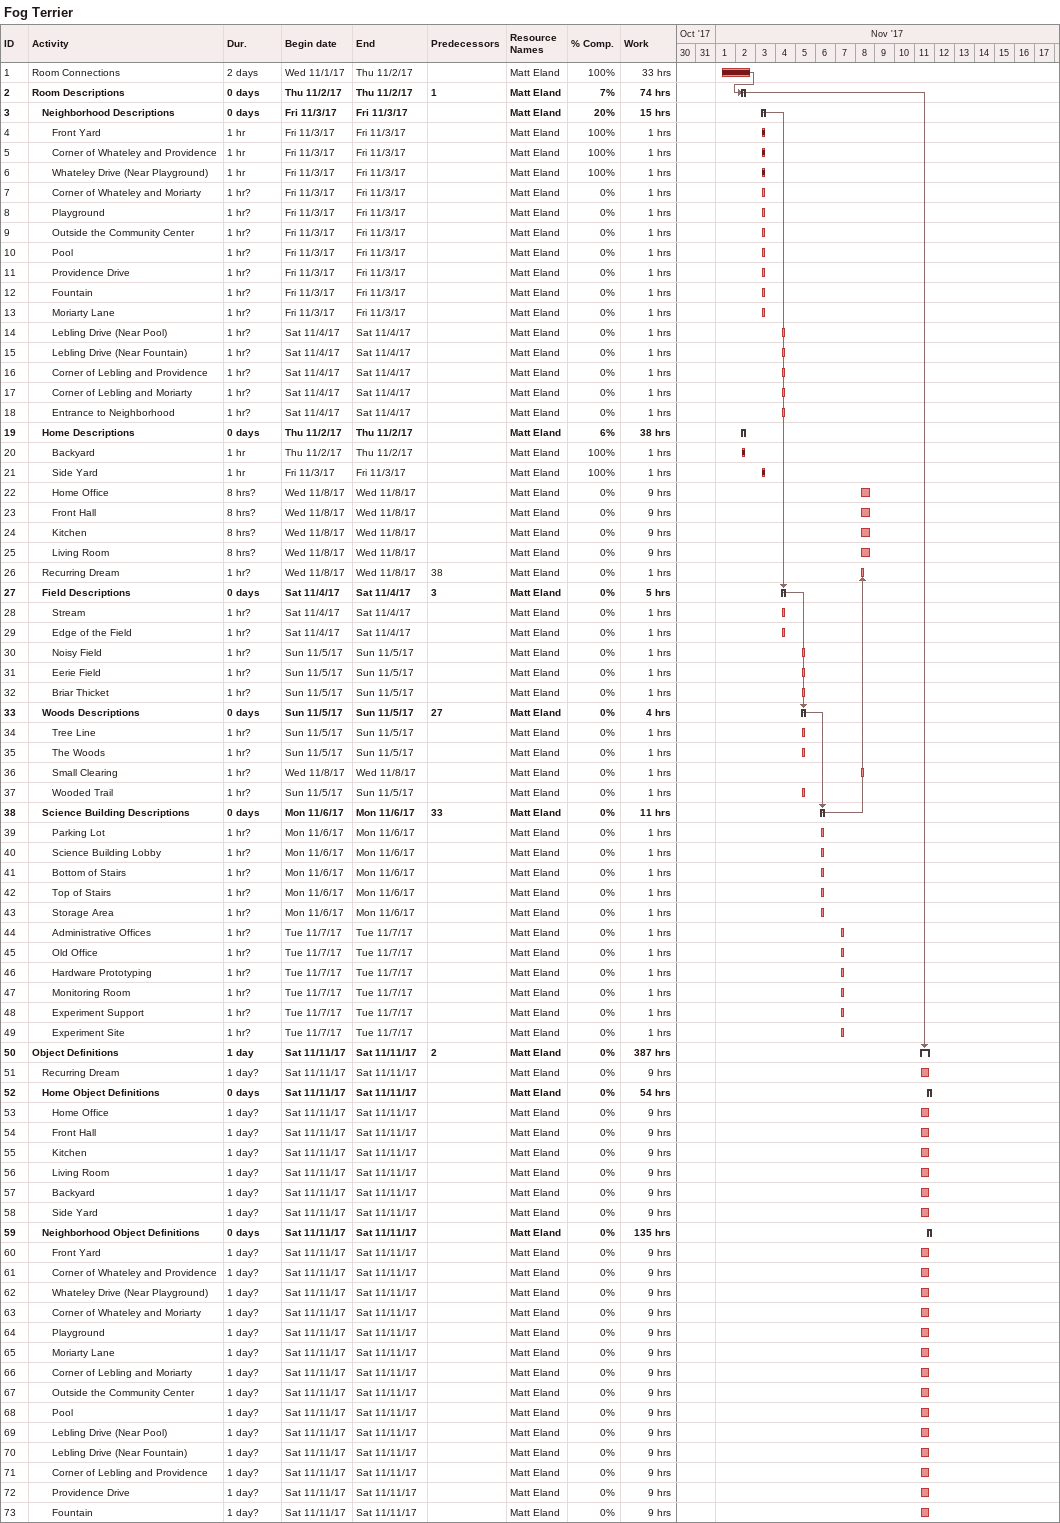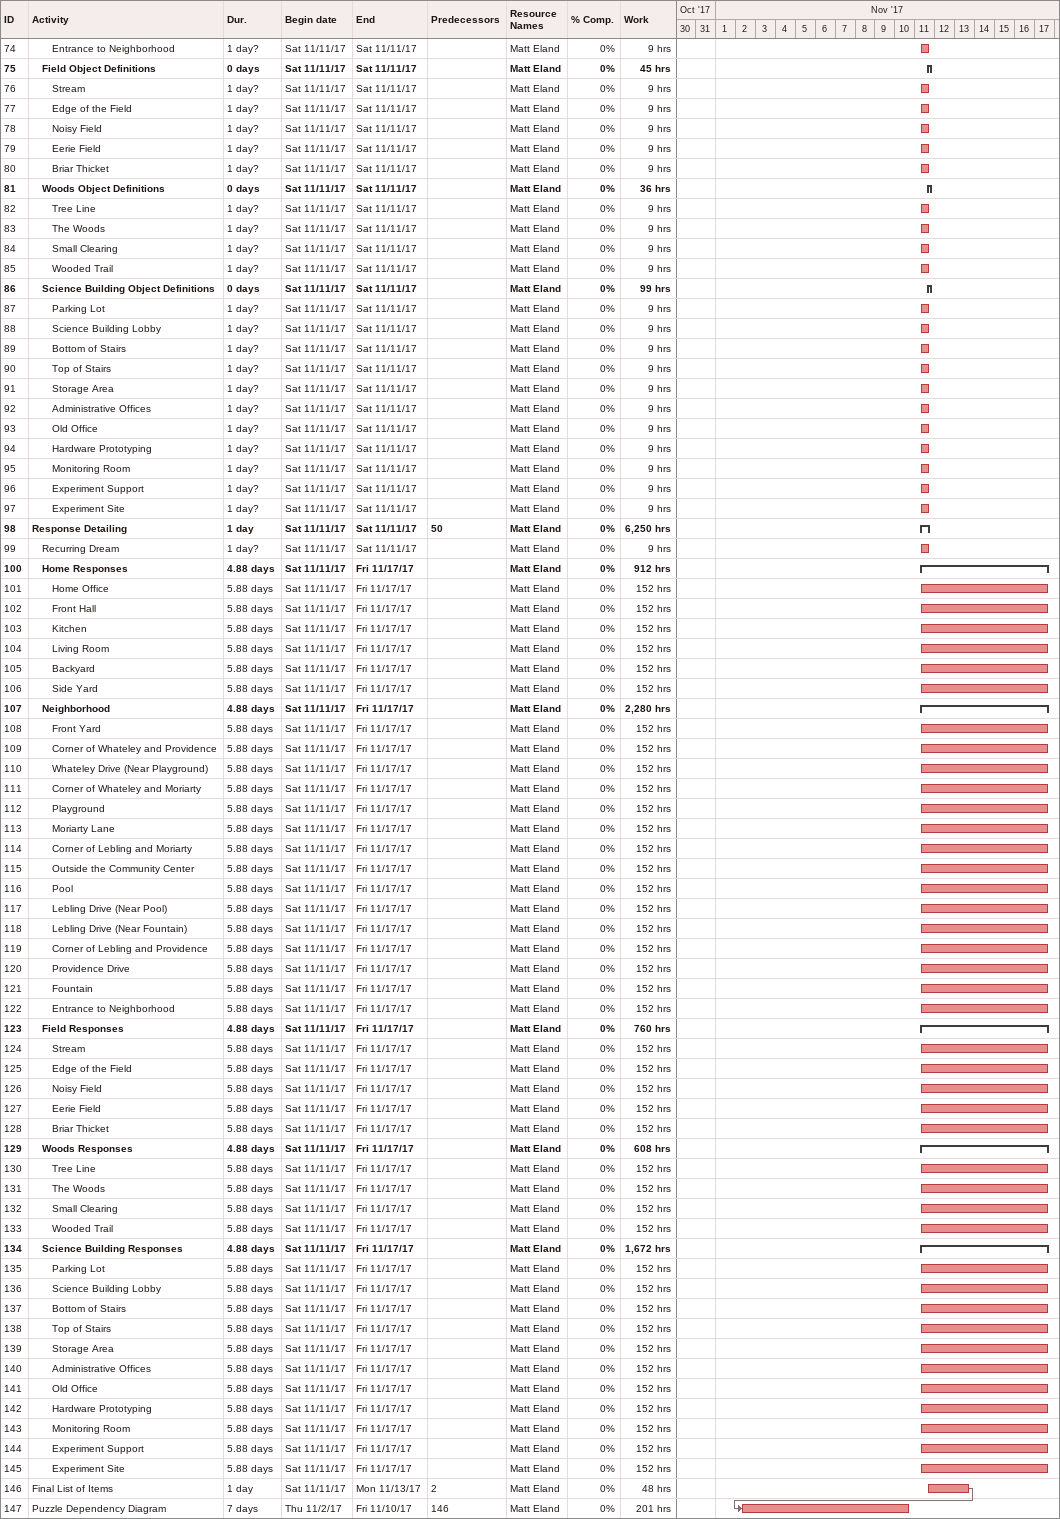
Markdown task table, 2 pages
Fog Terrier

| ID | Level | Task | Duration | Start | Finish | Predecessors | Resources | % complete | Work (h) |
|---|---|---|---|---|---|---|---|---|---|
| 1 | 1 | Room Connections | 2d | 2017-11-01 | 2017-11-02 |  | Matt Eland | 100 | 33 |
| 2 | 1 | **Room Descriptions** | 0d | 2017-11-02 | 2017-11-02 | 1 | Matt Eland | 7 | 74 |
| 3 | 2 | **Neighborhood Descriptions** | 0d | 2017-11-03 | 2017-11-03 |  | Matt Eland | 20 | 15 |
| 4 | 3 | Front Yard | 1h | 2017-11-03 | 2017-11-03 |  | Matt Eland | 100 | 1 |
| 5 | 3 | Corner of Whateley and Providence | 1h | 2017-11-03 | 2017-11-03 |  | Matt Eland | 100 | 1 |
| 6 | 3 | Whateley Drive (Near Playground) | 1h | 2017-11-03 | 2017-11-03 |  | Matt Eland | 100 | 1 |
| 7 | 3 | Corner of Whateley and Moriarty | 1h? | 2017-11-03 | 2017-11-03 |  | Matt Eland | 0 | 1 |
| 8 | 3 | Playground | 1h? | 2017-11-03 | 2017-11-03 |  | Matt Eland | 0 | 1 |
| 9 | 3 | Outside the Community Center | 1h? | 2017-11-03 | 2017-11-03 |  | Matt Eland | 0 | 1 |
| 10 | 3 | Pool | 1h? | 2017-11-03 | 2017-11-03 |  | Matt Eland | 0 | 1 |
| 11 | 3 | Providence Drive | 1h? | 2017-11-03 | 2017-11-03 |  | Matt Eland | 0 | 1 |
| 12 | 3 | Fountain | 1h? | 2017-11-03 | 2017-11-03 |  | Matt Eland | 0 | 1 |
| 13 | 3 | Moriarty Lane | 1h? | 2017-11-03 | 2017-11-03 |  | Matt Eland | 0 | 1 |
| 14 | 3 | Lebling Drive (Near Pool) | 1h? | 2017-11-04 | 2017-11-04 |  | Matt Eland | 0 | 1 |
| 15 | 3 | Lebling Drive (Near Fountain) | 1h? | 2017-11-04 | 2017-11-04 |  | Matt Eland | 0 | 1 |
| 16 | 3 | Corner of Lebling and Providence | 1h? | 2017-11-04 | 2017-11-04 |  | Matt Eland | 0 | 1 |
| 17 | 3 | Corner of Lebling and Moriarty | 1h? | 2017-11-04 | 2017-11-04 |  | Matt Eland | 0 | 1 |
| 18 | 3 | Entrance to Neighborhood | 1h? | 2017-11-04 | 2017-11-04 |  | Matt Eland | 0 | 1 |
| 19 | 2 | **Home Descriptions** | 0d | 2017-11-02 | 2017-11-02 |  | Matt Eland | 6 | 38 |
| 20 | 3 | Backyard | 1h | 2017-11-02 | 2017-11-02 |  | Matt Eland | 100 | 1 |
| 21 | 3 | Side Yard | 1h | 2017-11-03 | 2017-11-03 |  | Matt Eland | 100 | 1 |
| 22 | 3 | Home Office | 8h? | 2017-11-08 | 2017-11-08 |  | Matt Eland | 0 | 9 |
| 23 | 3 | Front Hall | 8h? | 2017-11-08 | 2017-11-08 |  | Matt Eland | 0 | 9 |
| 24 | 3 | Kitchen | 8h? | 2017-11-08 | 2017-11-08 |  | Matt Eland | 0 | 9 |
| 25 | 3 | Living Room | 8h? | 2017-11-08 | 2017-11-08 |  | Matt Eland | 0 | 9 |
| 26 | 2 | Recurring Dream | 1h? | 2017-11-08 | 2017-11-08 | 38 | Matt Eland | 0 | 1 |
| 27 | 2 | **Field Descriptions** | 0d | 2017-11-04 | 2017-11-04 | 3 | Matt Eland | 0 | 5 |
| 28 | 3 | Stream | 1h? | 2017-11-04 | 2017-11-04 |  | Matt Eland | 0 | 1 |
| 29 | 3 | Edge of the Field | 1h? | 2017-11-04 | 2017-11-04 |  | Matt Eland | 0 | 1 |
| 30 | 3 | Noisy Field | 1h? | 2017-11-05 | 2017-11-05 |  | Matt Eland | 0 | 1 |
| 31 | 3 | Eerie Field | 1h? | 2017-11-05 | 2017-11-05 |  | Matt Eland | 0 | 1 |
| 32 | 3 | Briar Thicket | 1h? | 2017-11-05 | 2017-11-05 |  | Matt Eland | 0 | 1 |
| 33 | 2 | **Woods Descriptions** | 0d | 2017-11-05 | 2017-11-05 | 27 | Matt Eland | 0 | 4 |
| 34 | 3 | Tree Line | 1h? | 2017-11-05 | 2017-11-05 |  | Matt Eland | 0 | 1 |
| 35 | 3 | The Woods | 1h? | 2017-11-05 | 2017-11-05 |  | Matt Eland | 0 | 1 |
| 36 | 3 | Small Clearing | 1h? | 2017-11-08 | 2017-11-08 |  | Matt Eland | 0 | 1 |
| 37 | 3 | Wooded Trail | 1h? | 2017-11-05 | 2017-11-05 |  | Matt Eland | 0 | 1 |
| 38 | 2 | **Science Building Descriptions** | 0d | 2017-11-06 | 2017-11-06 | 33 | Matt Eland | 0 | 11 |
| 39 | 3 | Parking Lot | 1h? | 2017-11-06 | 2017-11-06 |  | Matt Eland | 0 | 1 |
| 40 | 3 | Science Building Lobby | 1h? | 2017-11-06 | 2017-11-06 |  | Matt Eland | 0 | 1 |
| 41 | 3 | Bottom of Stairs | 1h? | 2017-11-06 | 2017-11-06 |  | Matt Eland | 0 | 1 |
| 42 | 3 | Top of Stairs | 1h? | 2017-11-06 | 2017-11-06 |  | Matt Eland | 0 | 1 |
| 43 | 3 | Storage Area | 1h? | 2017-11-06 | 2017-11-06 |  | Matt Eland | 0 | 1 |
| 44 | 3 | Administrative Offices | 1h? | 2017-11-07 | 2017-11-07 |  | Matt Eland | 0 | 1 |
| 45 | 3 | Old Office | 1h? | 2017-11-07 | 2017-11-07 |  | Matt Eland | 0 | 1 |
| 46 | 3 | Hardware Prototyping | 1h? | 2017-11-07 | 2017-11-07 |  | Matt Eland | 0 | 1 |
| 47 | 3 | Monitoring Room | 1h? | 2017-11-07 | 2017-11-07 |  | Matt Eland | 0 | 1 |
| 48 | 3 | Experiment Support | 1h? | 2017-11-07 | 2017-11-07 |  | Matt Eland | 0 | 1 |
| 49 | 3 | Experiment Site | 1h? | 2017-11-07 | 2017-11-07 |  | Matt Eland | 0 | 1 |
| 50 | 1 | **Object Definitions** | 1d | 2017-11-11 | 2017-11-11 | 2 | Matt Eland | 0 | 387 |
| 51 | 2 | Recurring Dream | 1d? | 2017-11-11 | 2017-11-11 |  | Matt Eland | 0 | 9 |
| 52 | 2 | **Home Object Definitions** | 0d | 2017-11-11 | 2017-11-11 |  | Matt Eland | 0 | 54 |
| 53 | 3 | Home Office | 1d? | 2017-11-11 | 2017-11-11 |  | Matt Eland | 0 | 9 |
| 54 | 3 | Front Hall | 1d? | 2017-11-11 | 2017-11-11 |  | Matt Eland | 0 | 9 |
| 55 | 3 | Kitchen | 1d? | 2017-11-11 | 2017-11-11 |  | Matt Eland | 0 | 9 |
| 56 | 3 | Living Room | 1d? | 2017-11-11 | 2017-11-11 |  | Matt Eland | 0 | 9 |
| 57 | 3 | Backyard | 1d? | 2017-11-11 | 2017-11-11 |  | Matt Eland | 0 | 9 |
| 58 | 3 | Side Yard | 1d? | 2017-11-11 | 2017-11-11 |  | Matt Eland | 0 | 9 |
| 59 | 2 | **Neighborhood Object Definitions** | 0d | 2017-11-11 | 2017-11-11 |  | Matt Eland | 0 | 135 |
| 60 | 3 | Front Yard | 1d? | 2017-11-11 | 2017-11-11 |  | Matt Eland | 0 | 9 |
| 61 | 3 | Corner of Whateley and Providence | 1d? | 2017-11-11 | 2017-11-11 |  | Matt Eland | 0 | 9 |
| 62 | 3 | Whateley Drive (Near Playground) | 1d? | 2017-11-11 | 2017-11-11 |  | Matt Eland | 0 | 9 |
| 63 | 3 | Corner of Whateley and Moriarty | 1d? | 2017-11-11 | 2017-11-11 |  | Matt Eland | 0 | 9 |
| 64 | 3 | Playground | 1d? | 2017-11-11 | 2017-11-11 |  | Matt Eland | 0 | 9 |
| 65 | 3 | Moriarty Lane | 1d? | 2017-11-11 | 2017-11-11 |  | Matt Eland | 0 | 9 |
| 66 | 3 | Corner of Lebling and Moriarty | 1d? | 2017-11-11 | 2017-11-11 |  | Matt Eland | 0 | 9 |
| 67 | 3 | Outside the Community Center | 1d? | 2017-11-11 | 2017-11-11 |  | Matt Eland | 0 | 9 |
| 68 | 3 | Pool | 1d? | 2017-11-11 | 2017-11-11 |  | Matt Eland | 0 | 9 |
| 69 | 3 | Lebling Drive (Near Pool) | 1d? | 2017-11-11 | 2017-11-11 |  | Matt Eland | 0 | 9 |
| 70 | 3 | Lebling Drive (Near Fountain) | 1d? | 2017-11-11 | 2017-11-11 |  | Matt Eland | 0 | 9 |
| 71 | 3 | Corner of Lebling and Providence | 1d? | 2017-11-11 | 2017-11-11 |  | Matt Eland | 0 | 9 |
| 72 | 3 | Providence Drive | 1d? | 2017-11-11 | 2017-11-11 |  | Matt Eland | 0 | 9 |
| 73 | 3 | Fountain | 1d? | 2017-11-11 | 2017-11-11 |  | Matt Eland | 0 | 9 |
| 74 | 3 | Entrance to Neighborhood | 1d? | 2017-11-11 | 2017-11-11 |  | Matt Eland | 0 | 9 |
| 75 | 2 | **Field Object Definitions** | 0d | 2017-11-11 | 2017-11-11 |  | Matt Eland | 0 | 45 |
| 76 | 3 | Stream | 1d? | 2017-11-11 | 2017-11-11 |  | Matt Eland | 0 | 9 |
| 77 | 3 | Edge of the Field | 1d? | 2017-11-11 | 2017-11-11 |  | Matt Eland | 0 | 9 |
| 78 | 3 | Noisy Field | 1d? | 2017-11-11 | 2017-11-11 |  | Matt Eland | 0 | 9 |
| 79 | 3 | Eerie Field | 1d? | 2017-11-11 | 2017-11-11 |  | Matt Eland | 0 | 9 |
| 80 | 3 | Briar Thicket | 1d? | 2017-11-11 | 2017-11-11 |  | Matt Eland | 0 | 9 |
| 81 | 2 | **Woods Object Definitions** | 0d | 2017-11-11 | 2017-11-11 |  | Matt Eland | 0 | 36 |
| 82 | 3 | Tree Line | 1d? | 2017-11-11 | 2017-11-11 |  | Matt Eland | 0 | 9 |
| 83 | 3 | The Woods | 1d? | 2017-11-11 | 2017-11-11 |  | Matt Eland | 0 | 9 |
| 84 | 3 | Small Clearing | 1d? | 2017-11-11 | 2017-11-11 |  | Matt Eland | 0 | 9 |
| 85 | 3 | Wooded Trail | 1d? | 2017-11-11 | 2017-11-11 |  | Matt Eland | 0 | 9 |
| 86 | 2 | **Science Building Object Definitions** | 0d | 2017-11-11 | 2017-11-11 |  | Matt Eland | 0 | 99 |
| 87 | 3 | Parking Lot | 1d? | 2017-11-11 | 2017-11-11 |  | Matt Eland | 0 | 9 |
| 88 | 3 | Science Building Lobby | 1d? | 2017-11-11 | 2017-11-11 |  | Matt Eland | 0 | 9 |
| 89 | 3 | Bottom of Stairs | 1d? | 2017-11-11 | 2017-11-11 |  | Matt Eland | 0 | 9 |
| 90 | 3 | Top of Stairs | 1d? | 2017-11-11 | 2017-11-11 |  | Matt Eland | 0 | 9 |
| 91 | 3 | Storage Area | 1d? | 2017-11-11 | 2017-11-11 |  | Matt Eland | 0 | 9 |
| 92 | 3 | Administrative Offices | 1d? | 2017-11-11 | 2017-11-11 |  | Matt Eland | 0 | 9 |
| 93 | 3 | Old Office | 1d? | 2017-11-11 | 2017-11-11 |  | Matt Eland | 0 | 9 |
| 94 | 3 | Hardware Prototyping | 1d? | 2017-11-11 | 2017-11-11 |  | Matt Eland | 0 | 9 |
| 95 | 3 | Monitoring Room | 1d? | 2017-11-11 | 2017-11-11 |  | Matt Eland | 0 | 9 |
| 96 | 3 | Experiment Support | 1d? | 2017-11-11 | 2017-11-11 |  | Matt Eland | 0 | 9 |
| 97 | 3 | Experiment Site | 1d? | 2017-11-11 | 2017-11-11 |  | Matt Eland | 0 | 9 |
| 98 | 1 | **Response Detailing** | 1d | 2017-11-11 | 2017-11-11 | 50 | Matt Eland | 0 | 6250 |
| 99 | 2 | Recurring Dream | 1d? | 2017-11-11 | 2017-11-11 |  | Matt Eland | 0 | 9 |
| 100 | 2 | **Home Responses** | 4.88d | 2017-11-11 | 2017-11-17 |  | Matt Eland | 0 | 912 |
| 101 | 3 | Home Office | 5.88d | 2017-11-11 | 2017-11-17 |  | Matt Eland | 0 | 152 |
| 102 | 3 | Front Hall | 5.88d | 2017-11-11 | 2017-11-17 |  | Matt Eland | 0 | 152 |
| 103 | 3 | Kitchen | 5.88d | 2017-11-11 | 2017-11-17 |  | Matt Eland | 0 | 152 |
| 104 | 3 | Living Room | 5.88d | 2017-11-11 | 2017-11-17 |  | Matt Eland | 0 | 152 |
| 105 | 3 | Backyard | 5.88d | 2017-11-11 | 2017-11-17 |  | Matt Eland | 0 | 152 |
| 106 | 3 | Side Yard | 5.88d | 2017-11-11 | 2017-11-17 |  | Matt Eland | 0 | 152 |
| 107 | 2 | **Neighborhood** | 4.88d | 2017-11-11 | 2017-11-17 |  | Matt Eland | 0 | 2280 |
| 108 | 3 | Front Yard | 5.88d | 2017-11-11 | 2017-11-17 |  | Matt Eland | 0 | 152 |
| 109 | 3 | Corner of Whateley and Providence | 5.88d | 2017-11-11 | 2017-11-17 |  | Matt Eland | 0 | 152 |
| 110 | 3 | Whateley Drive (Near Playground) | 5.88d | 2017-11-11 | 2017-11-17 |  | Matt Eland | 0 | 152 |
| 111 | 3 | Corner of Whateley and Moriarty | 5.88d | 2017-11-11 | 2017-11-17 |  | Matt Eland | 0 | 152 |
| 112 | 3 | Playground | 5.88d | 2017-11-11 | 2017-11-17 |  | Matt Eland | 0 | 152 |
| 113 | 3 | Moriarty Lane | 5.88d | 2017-11-11 | 2017-11-17 |  | Matt Eland | 0 | 152 |
| 114 | 3 | Corner of Lebling and Moriarty | 5.88d | 2017-11-11 | 2017-11-17 |  | Matt Eland | 0 | 152 |
| 115 | 3 | Outside the Community Center | 5.88d | 2017-11-11 | 2017-11-17 |  | Matt Eland | 0 | 152 |
| 116 | 3 | Pool | 5.88d | 2017-11-11 | 2017-11-17 |  | Matt Eland | 0 | 152 |
| 117 | 3 | Lebling Drive (Near Pool) | 5.88d | 2017-11-11 | 2017-11-17 |  | Matt Eland | 0 | 152 |
| 118 | 3 | Lebling Drive (Near Fountain) | 5.88d | 2017-11-11 | 2017-11-17 |  | Matt Eland | 0 | 152 |
| 119 | 3 | Corner of Lebling and Providence | 5.88d | 2017-11-11 | 2017-11-17 |  | Matt Eland | 0 | 152 |
| 120 | 3 | Providence Drive | 5.88d | 2017-11-11 | 2017-11-17 |  | Matt Eland | 0 | 152 |
| 121 | 3 | Fountain | 5.88d | 2017-11-11 | 2017-11-17 |  | Matt Eland | 0 | 152 |
| 122 | 3 | Entrance to Neighborhood | 5.88d | 2017-11-11 | 2017-11-17 |  | Matt Eland | 0 | 152 |
| 123 | 2 | **Field Responses** | 4.88d | 2017-11-11 | 2017-11-17 |  | Matt Eland | 0 | 760 |
| 124 | 3 | Stream | 5.88d | 2017-11-11 | 2017-11-17 |  | Matt Eland | 0 | 152 |
| 125 | 3 | Edge of the Field | 5.88d | 2017-11-11 | 2017-11-17 |  | Matt Eland | 0 | 152 |
| 126 | 3 | Noisy Field | 5.88d | 2017-11-11 | 2017-11-17 |  | Matt Eland | 0 | 152 |
| 127 | 3 | Eerie Field | 5.88d | 2017-11-11 | 2017-11-17 |  | Matt Eland | 0 | 152 |
| 128 | 3 | Briar Thicket | 5.88d | 2017-11-11 | 2017-11-17 |  | Matt Eland | 0 | 152 |
| 129 | 2 | **Woods Responses** | 4.88d | 2017-11-11 | 2017-11-17 |  | Matt Eland | 0 | 608 |
| 130 | 3 | Tree Line | 5.88d | 2017-11-11 | 2017-11-17 |  | Matt Eland | 0 | 152 |
| 131 | 3 | The Woods | 5.88d | 2017-11-11 | 2017-11-17 |  | Matt Eland | 0 | 152 |
| 132 | 3 | Small Clearing | 5.88d | 2017-11-11 | 2017-11-17 |  | Matt Eland | 0 | 152 |
| 133 | 3 | Wooded Trail | 5.88d | 2017-11-11 | 2017-11-17 |  | Matt Eland | 0 | 152 |
| 134 | 2 | **Science Building Responses** | 4.88d | 2017-11-11 | 2017-11-17 |  | Matt Eland | 0 | 1672 |
| 135 | 3 | Parking Lot | 5.88d | 2017-11-11 | 2017-11-17 |  | Matt Eland | 0 | 152 |
| 136 | 3 | Science Building Lobby | 5.88d | 2017-11-11 | 2017-11-17 |  | Matt Eland | 0 | 152 |
| 137 | 3 | Bottom of Stairs | 5.88d | 2017-11-11 | 2017-11-17 |  | Matt Eland | 0 | 152 |
| 138 | 3 | Top of Stairs | 5.88d | 2017-11-11 | 2017-11-17 |  | Matt Eland | 0 | 152 |
| 139 | 3 | Storage Area | 5.88d | 2017-11-11 | 2017-11-17 |  | Matt Eland | 0 | 152 |
| 140 | 3 | Administrative Offices | 5.88d | 2017-11-11 | 2017-11-17 |  | Matt Eland | 0 | 152 |
| 141 | 3 | Old Office | 5.88d | 2017-11-11 | 2017-11-17 |  | Matt Eland | 0 | 152 |
| 142 | 3 | Hardware Prototyping | 5.88d | 2017-11-11 | 2017-11-17 |  | Matt Eland | 0 | 152 |
| 143 | 3 | Monitoring Room | 5.88d | 2017-11-11 | 2017-11-17 |  | Matt Eland | 0 | 152 |
| 144 | 3 | Experiment Support | 5.88d | 2017-11-11 | 2017-11-17 |  | Matt Eland | 0 | 152 |
| 145 | 3 | Experiment Site | 5.88d | 2017-11-11 | 2017-11-17 |  | Matt Eland | 0 | 152 |
| 146 | 1 | Final List of Items | 1d | 2017-11-11 | 2017-11-13 | 2 | Matt Eland | 0 | 48 |
| 147 | 1 | Puzzle Dependency Diagram | 7d | 2017-11-02 | 2017-11-10 | 146 | Matt Eland | 0 | 201 |
